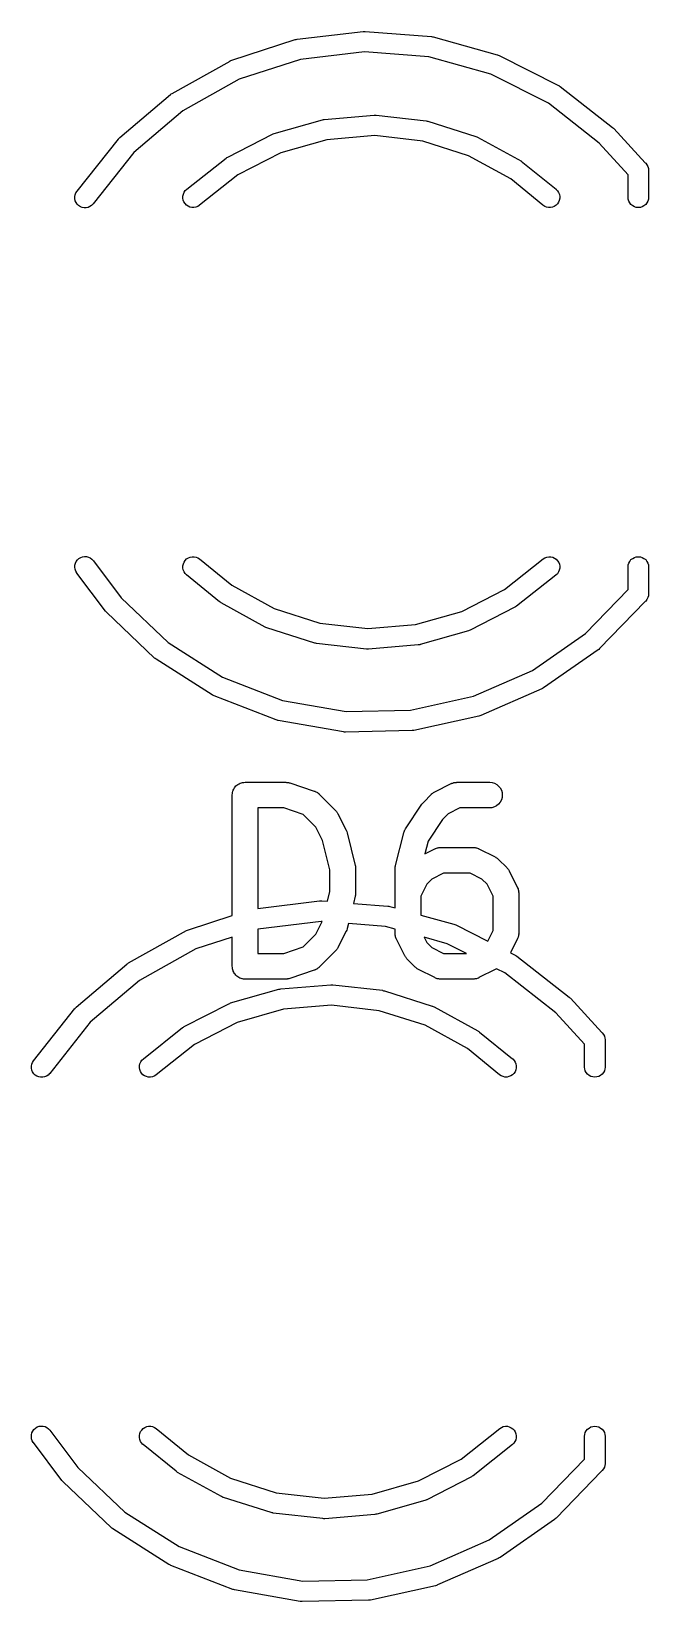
# Model space of a CAD drawing. Extents: x 81 to 160, y -176 to -60.
# Drawn here: x 113.84 to 117.44, y -131.08 to -121.9 of the extents above; entities that cross this region are included whole.
import ezdxf

# ---------------------------------------------------------------- set-up
doc = ezdxf.new("R2010")
doc.units = 0
doc.header["$MEASUREMENT"] = 0
doc.layers.add('BLACK', color=7, linetype='CONTINUOUS')

msp = doc.modelspace()

# ---------------------------------------------------------------- linework, layer by layer
at = {"layer": 'BLACK', "linetype": 'CONTINUOUS'}
for p, q in [((115.39, -121.949), (115.776, -121.903)), ((115.776, -121.903), (115.777, -121.903)), ((115.777, -121.903), (115.782, -121.903)), ((115.782, -121.903), (115.788, -121.903)), ((115.788, -121.903), (116.175, -121.933)), ((115.009, -122.071), (115.379, -121.951)), ((115.379, -121.951), (115.38, -121.951)), ((115.38, -121.951), (115.385, -121.95)), ((115.385, -121.95), (115.39, -121.949)), ((116.175, -121.933), (116.176, -121.933)), ((116.176, -121.933), (116.181, -121.934)), ((116.181, -121.934), (116.186, -121.935)), ((116.186, -121.935), (116.56, -122.039)), ((114.66, -122.265), (114.999, -122.076)), ((114.999, -122.075), (115.004, -122.073)), ((114.999, -122.076), (114.999, -122.075)), ((115.004, -122.073), (115.009, -122.071)), ((115.41, -122.067), (115.052, -122.183)), ((115.784, -122.023), (115.41, -122.067)), ((116.16, -122.052), (115.784, -122.023)), ((116.522, -122.153), (116.16, -122.052)), ((116.56, -122.039), (116.561, -122.039)), ((116.561, -122.039), (116.566, -122.041)), ((116.566, -122.041), (116.571, -122.043)), ((116.571, -122.043), (116.918, -122.219)), ((115.052, -122.183), (114.723, -122.367)), ((116.859, -122.323), (116.522, -122.153)), ((114.354, -122.523), (114.65, -122.272)), ((114.65, -122.272), (114.651, -122.271)), ((114.651, -122.271), (114.655, -122.268)), ((114.655, -122.268), (114.66, -122.265)), ((116.918, -122.219), (116.919, -122.219)), ((116.919, -122.219), (116.923, -122.222)), ((116.923, -122.222), (116.928, -122.225)), ((116.928, -122.225), (117.234, -122.464)), ((114.723, -122.367), (114.436, -122.611)), ((117.156, -122.556), (116.859, -122.323)), ((115.256, -122.499), (115.538, -122.419)), ((115.538, -122.419), (115.539, -122.419)), ((115.539, -122.419), (115.544, -122.418)), ((115.544, -122.418), (115.549, -122.417)), ((115.549, -122.417), (115.841, -122.392)), ((115.841, -122.392), (115.842, -122.392)), ((115.842, -122.392), (115.847, -122.392)), ((115.847, -122.392), (115.853, -122.393)), ((115.853, -122.393), (116.144, -122.425)), ((116.144, -122.425), (116.145, -122.426)), ((116.145, -122.426), (116.15, -122.427)), ((116.15, -122.427), (116.155, -122.428)), ((116.155, -122.428), (116.434, -122.517)), ((114.105, -122.836), (114.346, -122.532)), ((114.346, -122.532), (114.347, -122.531)), ((114.347, -122.531), (114.35, -122.527)), ((114.35, -122.527), (114.354, -122.523)), ((114.985, -122.637), (115.246, -122.504)), ((115.246, -122.503), (115.251, -122.501)), ((115.246, -122.504), (115.246, -122.503)), ((115.251, -122.501), (115.256, -122.499)), ((115.565, -122.536), (115.295, -122.613)), ((115.845, -122.512), (115.565, -122.536)), ((116.124, -122.544), (115.845, -122.512)), ((116.392, -122.629), (116.124, -122.544)), ((116.434, -122.517), (116.435, -122.517)), ((116.435, -122.517), (116.44, -122.519)), ((116.44, -122.519), (116.445, -122.521)), ((116.445, -122.521), (116.701, -122.662)), ((117.234, -122.464), (117.234, -122.465)), ((117.234, -122.465), (117.238, -122.468)), ((117.238, -122.468), (117.241, -122.471)), ((117.241, -122.471), (117.424, -122.671)), ((114.436, -122.611), (114.199, -122.911)), ((114.746, -122.825), (114.975, -122.643)), ((114.975, -122.643), (114.976, -122.643)), ((114.976, -122.643), (114.98, -122.64)), ((114.98, -122.64), (114.985, -122.637)), ((115.295, -122.613), (115.045, -122.741)), ((116.639, -122.765), (116.392, -122.629)), ((117.324, -122.74), (117.156, -122.556)), ((116.701, -122.662), (116.702, -122.663)), ((116.702, -122.663), (116.706, -122.666)), ((116.706, -122.666), (116.71, -122.669)), ((116.71, -122.669), (116.903, -122.825)), ((117.424, -122.671), (117.427, -122.673)), ((117.427, -122.673), (117.434, -122.683)), ((117.434, -122.683), (117.44, -122.693)), ((117.44, -122.693), (117.443, -122.704)), ((117.443, -122.704), (117.444, -122.713)), ((117.444, -122.713), (117.444, -122.875)), ((114.737, -122.833), (114.746, -122.825)), ((115.045, -122.741), (114.82, -122.919)), ((116.827, -122.918), (116.639, -122.765)), ((116.903, -122.825), (116.904, -122.826)), ((116.904, -122.826), (116.912, -122.834)), ((117.324, -122.875), (117.324, -122.74)), ((114.092, -122.868), (114.094, -122.857)), ((114.092, -122.88), (114.092, -122.868)), ((114.094, -122.892), (114.092, -122.88)), ((114.094, -122.857), (114.098, -122.846)), ((114.099, -122.902), (114.094, -122.892)), ((114.098, -122.846), (114.105, -122.836)), ((114.106, -122.912), (114.099, -122.902)), ((114.114, -122.92), (114.106, -122.912)), ((114.198, -122.911), (114.19, -122.92)), ((114.199, -122.911), (114.198, -122.911)), ((114.723, -122.865), (114.726, -122.854)), ((114.723, -122.877), (114.723, -122.865)), ((114.725, -122.888), (114.723, -122.877)), ((114.729, -122.899), (114.725, -122.888)), ((114.726, -122.854), (114.731, -122.843)), ((114.736, -122.909), (114.729, -122.899)), ((114.731, -122.843), (114.737, -122.833)), ((114.744, -122.918), (114.736, -122.909)), ((114.753, -122.924), (114.744, -122.918)), ((116.837, -122.925), (116.827, -122.918)), ((116.903, -122.918), (116.893, -122.925)), ((116.911, -122.91), (116.903, -122.918)), ((116.918, -122.901), (116.911, -122.91)), ((116.912, -122.834), (116.918, -122.844)), ((116.918, -122.844), (116.923, -122.855)), ((116.922, -122.89), (116.918, -122.901)), ((116.925, -122.878), (116.922, -122.89)), ((116.923, -122.855), (116.925, -122.867)), ((116.925, -122.867), (116.925, -122.878)), ((117.325, -122.884), (117.324, -122.875)), ((117.328, -122.895), (117.325, -122.884)), ((117.334, -122.905), (117.328, -122.895)), ((117.341, -122.915), (117.334, -122.905)), ((117.351, -122.922), (117.341, -122.915)), ((117.427, -122.915), (117.417, -122.922)), ((117.434, -122.905), (117.427, -122.915)), ((117.44, -122.895), (117.434, -122.905)), ((117.443, -122.884), (117.44, -122.895)), ((117.444, -122.875), (117.443, -122.884)), ((114.124, -122.927), (114.114, -122.92)), ((114.135, -122.931), (114.124, -122.927)), ((114.146, -122.933), (114.135, -122.931)), ((114.158, -122.933), (114.146, -122.933)), ((114.169, -122.931), (114.158, -122.933)), ((114.18, -122.926), (114.169, -122.931)), ((114.19, -122.92), (114.18, -122.926)), ((114.764, -122.929), (114.753, -122.924)), ((114.775, -122.932), (114.764, -122.929)), ((114.787, -122.932), (114.775, -122.932)), ((114.799, -122.93), (114.787, -122.932)), ((114.81, -122.926), (114.799, -122.93)), ((114.819, -122.92), (114.81, -122.926)), ((114.82, -122.919), (114.819, -122.92)), ((116.848, -122.929), (116.837, -122.925)), ((116.859, -122.932), (116.848, -122.929)), ((116.871, -122.932), (116.859, -122.932)), ((116.882, -122.929), (116.871, -122.932)), ((116.893, -122.925), (116.882, -122.929)), ((117.361, -122.928), (117.351, -122.922)), ((117.372, -122.931), (117.361, -122.928)), ((117.384, -122.932), (117.372, -122.931)), ((117.396, -122.931), (117.384, -122.932)), ((117.407, -122.928), (117.396, -122.931)), ((117.417, -122.922), (117.407, -122.928)), ((114.092, -125.021), (114.095, -125.01)), ((114.092, -125.033), (114.092, -125.021)), ((114.095, -125.01), (114.1, -125)), ((114.1, -125), (114.107, -124.99)), ((114.107, -124.99), (114.116, -124.982)), ((114.116, -124.982), (114.126, -124.976)), ((114.126, -124.976), (114.137, -124.972)), ((114.137, -124.972), (114.149, -124.971)), ((114.149, -124.971), (114.16, -124.971)), ((114.16, -124.971), (114.172, -124.974)), ((114.172, -124.974), (114.182, -124.979)), ((114.182, -124.979), (114.192, -124.986)), ((114.192, -124.986), (114.2, -124.995)), ((114.2, -124.995), (114.363, -125.213)), ((114.723, -125.026), (114.726, -125.014)), ((114.723, -125.037), (114.723, -125.026)), ((114.726, -125.014), (114.73, -125.003)), ((114.73, -125.003), (114.737, -124.994)), ((114.737, -124.994), (114.745, -124.985)), ((114.745, -124.985), (114.755, -124.979)), ((114.755, -124.979), (114.766, -124.974)), ((114.766, -124.974), (114.777, -124.972)), ((114.777, -124.972), (114.789, -124.972)), ((114.789, -124.972), (114.8, -124.974)), ((114.8, -124.974), (114.811, -124.979)), ((114.811, -124.979), (114.821, -124.985)), ((114.821, -124.985), (115.009, -125.139)), ((116.603, -125.163), (116.828, -124.985)), ((116.828, -124.984), (116.838, -124.978)), ((116.828, -124.985), (116.828, -124.984)), ((116.838, -124.978), (116.849, -124.974)), ((116.849, -124.974), (116.861, -124.972)), ((116.861, -124.972), (116.873, -124.972)), ((116.873, -124.972), (116.884, -124.975)), ((116.884, -124.975), (116.895, -124.98)), ((116.895, -124.98), (116.904, -124.987)), ((116.904, -124.987), (116.912, -124.995)), ((116.912, -124.995), (116.919, -125.005)), ((116.919, -125.005), (116.923, -125.016)), ((116.923, -125.016), (116.925, -125.027)), ((116.925, -125.027), (116.925, -125.039)), ((117.324, -125.029), (117.325, -125.02)), ((117.325, -125.02), (117.328, -125.009)), ((117.328, -125.009), (117.334, -124.999)), ((117.334, -124.999), (117.341, -124.989)), ((117.341, -124.989), (117.351, -124.982)), ((117.351, -124.982), (117.361, -124.976)), ((117.361, -124.976), (117.372, -124.973)), ((117.372, -124.973), (117.384, -124.972)), ((117.384, -124.972), (117.396, -124.973)), ((117.396, -124.973), (117.407, -124.976)), ((117.407, -124.976), (117.417, -124.982)), ((117.417, -124.982), (117.427, -124.989)), ((117.427, -124.989), (117.434, -124.999)), ((117.434, -124.999), (117.44, -125.009)), ((117.44, -125.009), (117.443, -125.02)), ((117.443, -125.02), (117.444, -125.029)), ((114.093, -125.045), (114.092, -125.033)), ((114.097, -125.056), (114.093, -125.045)), ((114.103, -125.066), (114.097, -125.056)), ((114.104, -125.067), (114.103, -125.066)), ((114.27, -125.289), (114.104, -125.067)), ((114.725, -125.049), (114.723, -125.037)), ((114.73, -125.06), (114.725, -125.049)), ((114.736, -125.069), (114.73, -125.06)), ((114.744, -125.078), (114.736, -125.069)), ((114.745, -125.078), (114.744, -125.078)), ((114.937, -125.235), (114.745, -125.078)), ((116.902, -125.079), (116.673, -125.261)), ((116.911, -125.071), (116.902, -125.079)), ((116.917, -125.061), (116.911, -125.071)), ((116.922, -125.051), (116.917, -125.061)), ((116.925, -125.039), (116.922, -125.051)), ((117.324, -125.163), (117.324, -125.029)), ((117.444, -125.029), (117.444, -125.191)), ((115.009, -125.139), (115.256, -125.275)), ((116.353, -125.291), (116.603, -125.163)), ((117.075, -125.421), (117.324, -125.163)), ((117.44, -125.211), (117.434, -125.221)), ((117.443, -125.2), (117.44, -125.211)), ((117.444, -125.191), (117.443, -125.2)), ((114.273, -125.292), (114.27, -125.289)), ((114.276, -125.296), (114.273, -125.292)), ((114.277, -125.296), (114.276, -125.296)), ((114.558, -125.564), (114.277, -125.296)), ((114.363, -125.213), (114.637, -125.473)), ((114.942, -125.238), (114.937, -125.235)), ((114.946, -125.241), (114.942, -125.238)), ((115.203, -125.383), (114.946, -125.241)), ((114.946, -125.241), (114.946, -125.241)), ((115.256, -125.275), (115.523, -125.36)), ((116.083, -125.368), (116.353, -125.291)), ((116.663, -125.267), (116.402, -125.401)), ((116.667, -125.264), (116.663, -125.267)), ((116.672, -125.261), (116.667, -125.264)), ((116.673, -125.261), (116.672, -125.261)), ((117.423, -125.234), (117.157, -125.509)), ((117.427, -125.231), (117.423, -125.234)), ((117.434, -125.221), (117.427, -125.231)), ((115.208, -125.385), (115.203, -125.383)), ((115.213, -125.387), (115.208, -125.385)), ((115.214, -125.387), (115.213, -125.387)), ((115.493, -125.476), (115.214, -125.387)), ((115.523, -125.36), (115.803, -125.392)), ((115.803, -125.392), (116.083, -125.368)), ((114.637, -125.473), (114.955, -125.675)), ((115.498, -125.477), (115.493, -125.476)), ((115.503, -125.478), (115.498, -125.477)), ((115.504, -125.479), (115.503, -125.478)), ((115.795, -125.511), (115.504, -125.479)), ((116.104, -125.486), (116.098, -125.487)), ((116.109, -125.486), (116.104, -125.486)), ((116.11, -125.485), (116.109, -125.486)), ((116.391, -125.405), (116.11, -125.485)), ((116.11, -125.485), (116.11, -125.485)), ((116.396, -125.403), (116.391, -125.405)), ((116.401, -125.401), (116.396, -125.403)), ((116.402, -125.401), (116.401, -125.401)), ((116.766, -125.636), (117.075, -125.421)), ((114.562, -125.567), (114.558, -125.564)), ((114.567, -125.571), (114.562, -125.567)), ((114.895, -125.779), (114.567, -125.571)), ((114.567, -125.571), (114.567, -125.571)), ((115.8, -125.512), (115.795, -125.511)), ((115.806, -125.512), (115.8, -125.512)), ((115.807, -125.512), (115.806, -125.512)), ((116.098, -125.487), (115.807, -125.512)), ((117.149, -125.516), (116.83, -125.738)), ((117.153, -125.513), (117.149, -125.516)), ((117.157, -125.509), (117.153, -125.513)), ((117.157, -125.509), (117.157, -125.509)), ((116.421, -125.787), (116.766, -125.636)), ((114.955, -125.675), (115.306, -125.811)), ((116.82, -125.744), (116.464, -125.899)), ((116.824, -125.741), (116.82, -125.744)), ((116.829, -125.738), (116.824, -125.741)), ((116.83, -125.738), (116.829, -125.738)), ((114.9, -125.782), (114.895, -125.779)), ((114.905, -125.784), (114.9, -125.782)), ((114.906, -125.785), (114.905, -125.784)), ((115.268, -125.925), (114.906, -125.785)), ((115.306, -125.811), (115.677, -125.876)), ((116.053, -125.868), (116.421, -125.787)), ((115.273, -125.926), (115.268, -125.925)), ((115.278, -125.928), (115.273, -125.926)), ((115.279, -125.928), (115.278, -125.928)), ((115.662, -125.995), (115.279, -125.928)), ((115.677, -125.876), (116.053, -125.868)), ((116.453, -125.903), (116.073, -125.987)), ((116.458, -125.901), (116.453, -125.903)), ((116.463, -125.9), (116.458, -125.901)), ((116.464, -125.899), (116.463, -125.9)), ((115.667, -125.996), (115.662, -125.995)), ((115.672, -125.996), (115.667, -125.996)), ((115.673, -125.996), (115.672, -125.996)), ((116.062, -125.988), (115.673, -125.996)), ((115.673, -125.996), (115.673, -125.996)), ((116.067, -125.987), (116.062, -125.988)), ((116.072, -125.987), (116.067, -125.987)), ((116.073, -125.987), (116.072, -125.987)), ((115.029, -126.317), (115.033, -126.311)), ((115.033, -126.311), (115.039, -126.306)), ((115.033, -126.311), (115.033, -126.311)), ((115.033, -126.311), (115.033, -126.311)), ((115.039, -126.306), (115.044, -126.302)), ((115.044, -126.302), (115.045, -126.302)), ((115.045, -126.302), (115.051, -126.298)), ((115.045, -126.302), (115.045, -126.302)), ((115.051, -126.298), (115.057, -126.295)), ((115.057, -126.295), (115.058, -126.295)), ((115.058, -126.295), (115.065, -126.293)), ((115.058, -126.295), (115.058, -126.295)), ((115.065, -126.293), (115.071, -126.291)), ((115.071, -126.291), (115.072, -126.291)), ((115.072, -126.291), (115.079, -126.29)), ((115.072, -126.291), (115.072, -126.291)), ((115.079, -126.29), (115.086, -126.289)), ((115.086, -126.289), (115.324, -126.289)), ((115.324, -126.289), (115.325, -126.289)), ((115.325, -126.289), (115.329, -126.29)), ((115.329, -126.29), (115.333, -126.29)), ((115.333, -126.29), (115.336, -126.291)), ((115.336, -126.291), (115.34, -126.291)), ((115.34, -126.291), (115.344, -126.292)), ((115.344, -126.292), (115.348, -126.293)), ((115.348, -126.293), (115.491, -126.341)), ((116.195, -126.345), (116.29, -126.297)), ((116.29, -126.297), (116.291, -126.297)), ((116.291, -126.297), (116.293, -126.296)), ((116.293, -126.296), (116.295, -126.295)), ((116.295, -126.295), (116.3, -126.294)), ((116.3, -126.294), (116.305, -126.292)), ((116.305, -126.292), (116.307, -126.291)), ((116.307, -126.291), (116.309, -126.291)), ((116.309, -126.291), (116.315, -126.29)), ((116.315, -126.29), (116.32, -126.29)), ((116.32, -126.29), (116.322, -126.29)), ((116.322, -126.29), (116.324, -126.289)), ((116.324, -126.289), (116.514, -126.289)), ((116.514, -126.289), (116.516, -126.289)), ((116.516, -126.289), (116.53, -126.291)), ((116.53, -126.291), (116.544, -126.295)), ((116.544, -126.295), (116.557, -126.302)), ((116.557, -126.302), (116.568, -126.312)), ((116.568, -126.312), (116.577, -126.323)), ((115.011, -126.363), (115.012, -126.356)), ((115.011, -126.364), (115.011, -126.363)), ((115.011, -127.068), (115.011, -126.364)), ((115.011, -126.364), (115.011, -126.364)), ((115.011, -126.364), (115.011, -126.364)), ((115.011, -126.364), (115.011, -126.364)), ((115.012, -126.356), (115.012, -126.349)), ((115.012, -126.349), (115.013, -126.349)), ((115.013, -126.349), (115.015, -126.342)), ((115.013, -126.349), (115.013, -126.349)), ((115.015, -126.342), (115.017, -126.335)), ((115.017, -126.335), (115.02, -126.329)), ((115.017, -126.335), (115.017, -126.335)), ((115.017, -126.335), (115.017, -126.335)), ((115.02, -126.329), (115.024, -126.322)), ((115.024, -126.322), (115.029, -126.317)), ((115.024, -126.322), (115.024, -126.322)), ((115.024, -126.322), (115.024, -126.322)), ((115.491, -126.341), (115.492, -126.341)), ((115.492, -126.341), (115.494, -126.342)), ((115.494, -126.342), (115.496, -126.343)), ((115.496, -126.343), (115.5, -126.345)), ((115.5, -126.345), (115.505, -126.347)), ((115.505, -126.347), (115.507, -126.349)), ((115.507, -126.349), (115.509, -126.35)), ((115.509, -126.35), (115.513, -126.353)), ((115.513, -126.353), (115.517, -126.356)), ((115.517, -126.356), (115.518, -126.358)), ((115.518, -126.358), (115.52, -126.359)), ((115.52, -126.359), (115.615, -126.454)), ((116.128, -126.407), (116.176, -126.359)), ((116.176, -126.358), (116.18, -126.356)), ((116.176, -126.359), (116.176, -126.358)), ((116.18, -126.356), (116.183, -126.353)), ((116.183, -126.353), (116.185, -126.351)), ((116.185, -126.351), (116.188, -126.349)), ((116.188, -126.349), (116.192, -126.347)), ((116.192, -126.347), (116.195, -126.345)), ((116.577, -126.323), (116.584, -126.336)), ((116.584, -126.393), (116.577, -126.406)), ((116.584, -126.336), (116.588, -126.35)), ((116.588, -126.379), (116.584, -126.393)), ((116.588, -126.35), (116.589, -126.365)), ((116.589, -126.365), (116.588, -126.379)), ((115.161, -126.439), (115.161, -127.026)), ((115.312, -126.439), (115.161, -126.439)), ((115.426, -126.478), (115.312, -126.439)), ((115.5, -126.552), (115.426, -126.478)), ((115.615, -126.454), (115.616, -126.455)), ((115.616, -126.455), (115.618, -126.458)), ((115.618, -126.458), (115.621, -126.461)), ((115.621, -126.461), (115.623, -126.464)), ((115.623, -126.464), (115.625, -126.466)), ((115.625, -126.466), (115.627, -126.47)), ((115.627, -126.47), (115.629, -126.474)), ((115.629, -126.474), (115.677, -126.569)), ((116.023, -126.561), (116.119, -126.418)), ((116.119, -126.417), (116.124, -126.412)), ((116.119, -126.418), (116.119, -126.417)), ((116.119, -126.418), (116.119, -126.418)), ((116.119, -126.418), (116.119, -126.418)), ((116.119, -126.418), (116.119, -126.418)), ((116.124, -126.412), (116.128, -126.407)), ((116.273, -126.474), (116.239, -126.507)), ((116.342, -126.439), (116.273, -126.474)), ((116.514, -126.439), (116.342, -126.439)), ((116.529, -126.438), (116.514, -126.439)), ((116.543, -126.434), (116.529, -126.438)), ((116.556, -126.427), (116.543, -126.434)), ((116.567, -126.418), (116.556, -126.427)), ((116.577, -126.406), (116.567, -126.418)), ((115.539, -126.629), (115.5, -126.552)), ((115.677, -126.569), (115.677, -126.57)), ((115.677, -126.57), (115.677, -126.57)), ((115.677, -126.57), (115.678, -126.57)), ((115.678, -126.57), (115.68, -126.577)), ((115.68, -126.577), (115.682, -126.584)), ((115.682, -126.584), (115.682, -126.584)), ((115.682, -126.584), (115.682, -126.584)), ((115.682, -126.584), (115.73, -126.775)), ((115.966, -126.775), (116.013, -126.584)), ((116.013, -126.583), (116.015, -126.579)), ((116.013, -126.584), (116.013, -126.583)), ((116.015, -126.579), (116.017, -126.574)), ((116.017, -126.574), (116.018, -126.572)), ((116.018, -126.572), (116.019, -126.57)), ((116.019, -126.57), (116.021, -126.565)), ((116.021, -126.565), (116.023, -126.561)), ((116.239, -126.507), (116.156, -126.633)), ((115.582, -126.802), (115.539, -126.629)), ((116.156, -126.633), (116.137, -126.707)), ((116.137, -126.707), (116.195, -126.678)), ((116.195, -126.678), (116.196, -126.678)), ((116.196, -126.678), (116.198, -126.677)), ((116.198, -126.677), (116.2, -126.676)), ((116.2, -126.676), (116.205, -126.675)), ((116.205, -126.675), (116.21, -126.673)), ((116.21, -126.673), (116.212, -126.672)), ((116.212, -126.672), (116.214, -126.672)), ((116.214, -126.672), (116.219, -126.671)), ((116.219, -126.671), (116.224, -126.67)), ((116.224, -126.67), (116.227, -126.671)), ((116.227, -126.671), (116.229, -126.67)), ((116.229, -126.67), (116.419, -126.67)), ((116.419, -126.67), (116.42, -126.67)), ((116.42, -126.67), (116.422, -126.671)), ((116.422, -126.671), (116.425, -126.671)), ((116.425, -126.671), (116.43, -126.671)), ((116.43, -126.671), (116.435, -126.672)), ((116.435, -126.672), (116.437, -126.673)), ((116.437, -126.673), (116.439, -126.673)), ((116.439, -126.673), (116.444, -126.675)), ((116.444, -126.675), (116.449, -126.676)), ((116.449, -126.676), (116.451, -126.677)), ((116.451, -126.677), (116.453, -126.678)), ((116.453, -126.678), (116.548, -126.726)), ((116.548, -126.726), (116.549, -126.726)), ((116.549, -126.726), (116.552, -126.729)), ((116.552, -126.729), (116.556, -126.731)), ((116.556, -126.731), (116.559, -126.733)), ((116.559, -126.733), (116.561, -126.734)), ((116.561, -126.734), (116.564, -126.737)), ((116.564, -126.737), (116.568, -126.74)), ((116.568, -126.74), (116.615, -126.788)), ((115.582, -126.927), (115.582, -126.802)), ((115.73, -126.775), (115.73, -126.776)), ((115.73, -126.776), (115.731, -126.777)), ((115.731, -126.777), (115.731, -126.778)), ((115.731, -126.778), (115.731, -126.784)), ((115.731, -126.784), (115.732, -126.79)), ((115.732, -126.79), (115.732, -126.792)), ((115.732, -126.792), (115.732, -126.793)), ((115.732, -126.793), (115.732, -126.936)), ((115.963, -126.789), (115.964, -126.783)), ((115.963, -126.791), (115.963, -126.789)), ((115.963, -126.792), (115.963, -126.791)), ((115.963, -126.793), (115.963, -126.792)), ((115.963, -127.023), (115.963, -126.793)), ((115.964, -126.783), (115.965, -126.777)), ((115.965, -126.776), (115.966, -126.775)), ((115.965, -126.777), (115.965, -126.776)), ((116.178, -126.855), (116.148, -126.885)), ((116.246, -126.82), (116.178, -126.855)), ((116.402, -126.82), (116.246, -126.82)), ((116.47, -126.855), (116.402, -126.82)), ((116.5, -126.885), (116.47, -126.855)), ((116.615, -126.788), (116.616, -126.788)), ((116.616, -126.788), (116.618, -126.792)), ((116.618, -126.792), (116.621, -126.795)), ((116.621, -126.795), (116.623, -126.797)), ((116.623, -126.797), (116.625, -126.8)), ((116.625, -126.8), (116.627, -126.803)), ((116.627, -126.803), (116.629, -126.807)), ((116.629, -126.807), (116.677, -126.902)), ((115.568, -126.985), (115.582, -126.927)), ((115.73, -126.954), (115.719, -126.997)), ((115.731, -126.951), (115.73, -126.953)), ((115.73, -126.953), (115.73, -126.954)), ((115.732, -126.94), (115.731, -126.945)), ((115.731, -126.945), (115.731, -126.951)), ((115.732, -126.936), (115.732, -126.937)), ((115.732, -126.937), (115.732, -126.938)), ((115.732, -126.938), (115.732, -126.94)), ((116.148, -126.885), (116.113, -126.954)), ((116.113, -126.954), (116.113, -127.065)), ((116.535, -126.954), (116.5, -126.885)), ((116.535, -127.156), (116.535, -126.954)), ((116.677, -126.902), (116.677, -126.903)), ((116.677, -126.903), (116.678, -126.905)), ((116.678, -126.905), (116.679, -126.907)), ((116.679, -126.907), (116.681, -126.912)), ((116.681, -126.912), (116.682, -126.917)), ((116.682, -126.917), (116.683, -126.919)), ((116.683, -126.919), (116.683, -126.921)), ((116.683, -126.921), (116.684, -126.926)), ((116.684, -126.926), (116.685, -126.931)), ((116.685, -126.931), (116.684, -126.934)), ((116.684, -126.934), (116.685, -126.936)), ((116.685, -126.936), (116.685, -127.174)), ((115.161, -127.026), (115.522, -126.983)), ((115.522, -126.983), (115.523, -126.983)), ((115.523, -126.983), (115.528, -126.983)), ((115.528, -126.983), (115.534, -126.983)), ((115.534, -126.983), (115.568, -126.985)), ((115.719, -126.997), (115.921, -127.013)), ((115.921, -127.013), (115.922, -127.013)), ((115.922, -127.013), (115.927, -127.014)), ((115.927, -127.014), (115.932, -127.015)), ((115.932, -127.015), (115.963, -127.023)), ((114.755, -127.151), (115.011, -127.068)), ((115.53, -127.103), (115.161, -127.147)), ((115.5, -127.177), (115.537, -127.103)), ((115.537, -127.103), (115.53, -127.103)), ((115.69, -127.115), (115.682, -127.144)), ((115.906, -127.132), (115.69, -127.115)), ((115.963, -127.148), (115.906, -127.132)), ((116.113, -127.065), (116.306, -127.119)), ((116.306, -127.119), (116.307, -127.119)), ((116.307, -127.119), (116.312, -127.121)), ((116.312, -127.121), (116.317, -127.123)), ((116.317, -127.123), (116.504, -127.218)), ((114.406, -127.345), (114.745, -127.156)), ((114.745, -127.155), (114.75, -127.153)), ((114.745, -127.156), (114.745, -127.155)), ((114.75, -127.153), (114.755, -127.151)), ((115.011, -127.194), (114.798, -127.263)), ((115.011, -127.364), (115.011, -127.194)), ((115.161, -127.147), (115.161, -127.289)), ((115.426, -127.251), (115.5, -127.177)), ((115.677, -127.16), (115.629, -127.255)), ((115.68, -127.153), (115.677, -127.159)), ((115.677, -127.159), (115.677, -127.16)), ((115.677, -127.16), (115.677, -127.16)), ((115.682, -127.146), (115.68, -127.153)), ((115.682, -127.144), (115.682, -127.145)), ((115.682, -127.145), (115.682, -127.146)), ((115.682, -127.146), (115.682, -127.146)), ((115.963, -127.174), (115.963, -127.148)), ((115.963, -127.176), (115.963, -127.174)), ((115.963, -127.178), (115.963, -127.176)), ((115.964, -127.183), (115.963, -127.178)), ((115.965, -127.188), (115.964, -127.183)), ((115.965, -127.191), (115.965, -127.188)), ((115.966, -127.193), (115.965, -127.191)), ((115.967, -127.198), (115.966, -127.193)), ((115.969, -127.202), (115.967, -127.198)), ((115.97, -127.204), (115.969, -127.202)), ((115.971, -127.207), (115.97, -127.204)), ((116.019, -127.303), (115.971, -127.207)), ((115.971, -127.207), (115.971, -127.207)), ((116.268, -127.233), (116.133, -127.195)), ((116.133, -127.195), (116.148, -127.225)), ((116.148, -127.225), (116.178, -127.255)), ((116.504, -127.218), (116.535, -127.156)), ((116.677, -127.207), (116.638, -127.285)), ((116.678, -127.205), (116.677, -127.207)), ((116.679, -127.203), (116.678, -127.205)), ((116.68, -127.199), (116.679, -127.203)), ((116.682, -127.194), (116.68, -127.199)), ((116.683, -127.189), (116.682, -127.192)), ((116.682, -127.192), (116.682, -127.194)), ((116.684, -127.184), (116.683, -127.189)), ((116.685, -127.175), (116.684, -127.177)), ((116.684, -127.177), (116.685, -127.179)), ((116.685, -127.179), (116.684, -127.184)), ((116.685, -127.174), (116.685, -127.175)), ((114.798, -127.263), (114.469, -127.447)), ((115.161, -127.289), (115.312, -127.289)), ((115.312, -127.289), (115.426, -127.251)), ((115.615, -127.275), (115.52, -127.37)), ((115.618, -127.271), (115.615, -127.275)), ((115.621, -127.268), (115.618, -127.271)), ((115.622, -127.266), (115.621, -127.268)), ((115.624, -127.263), (115.622, -127.266)), ((115.626, -127.26), (115.624, -127.263)), ((115.629, -127.256), (115.626, -127.26)), ((115.629, -127.255), (115.629, -127.256)), ((116.021, -127.306), (116.019, -127.303)), ((116.023, -127.31), (116.021, -127.306)), ((116.025, -127.312), (116.023, -127.31)), ((116.027, -127.315), (116.025, -127.312)), ((116.03, -127.318), (116.027, -127.315)), ((116.032, -127.321), (116.03, -127.318)), ((116.033, -127.322), (116.032, -127.321)), ((116.178, -127.255), (116.246, -127.289)), ((116.246, -127.289), (116.38, -127.289)), ((116.38, -127.289), (116.268, -127.233)), ((116.638, -127.285), (116.664, -127.299)), ((116.664, -127.299), (116.665, -127.299)), ((116.665, -127.299), (116.669, -127.302)), ((116.669, -127.302), (116.674, -127.305)), ((116.674, -127.305), (116.98, -127.544)), ((114.1, -127.603), (114.396, -127.352)), ((114.396, -127.352), (114.397, -127.351)), ((114.397, -127.351), (114.401, -127.348)), ((114.401, -127.348), (114.406, -127.345)), ((115.012, -127.371), (115.011, -127.364)), ((115.012, -127.378), (115.012, -127.371)), ((115.012, -127.379), (115.012, -127.378)), ((115.014, -127.386), (115.012, -127.379)), ((115.012, -127.379), (115.012, -127.379)), ((115.016, -127.392), (115.014, -127.386)), ((115.016, -127.393), (115.016, -127.392)), ((115.017, -127.393), (115.016, -127.393)), ((115.02, -127.399), (115.017, -127.393)), ((115.023, -127.405), (115.02, -127.399)), ((115.023, -127.406), (115.023, -127.405)), ((115.028, -127.411), (115.023, -127.406)), ((115.023, -127.406), (115.023, -127.406)), ((115.032, -127.417), (115.028, -127.411)), ((115.491, -127.388), (115.348, -127.436)), ((115.493, -127.387), (115.491, -127.388)), ((115.495, -127.386), (115.493, -127.387)), ((115.499, -127.384), (115.495, -127.386)), ((115.504, -127.382), (115.499, -127.384)), ((115.506, -127.381), (115.504, -127.382)), ((115.508, -127.38), (115.506, -127.381)), ((115.512, -127.376), (115.508, -127.38)), ((115.516, -127.374), (115.512, -127.376)), ((115.517, -127.372), (115.516, -127.374)), ((115.519, -127.371), (115.517, -127.372)), ((115.52, -127.37), (115.519, -127.371)), ((116.08, -127.37), (116.033, -127.322)), ((116.084, -127.372), (116.08, -127.37)), ((116.087, -127.375), (116.084, -127.372)), ((116.089, -127.377), (116.087, -127.375)), ((116.092, -127.379), (116.089, -127.377)), ((116.096, -127.381), (116.092, -127.379)), ((116.099, -127.383), (116.096, -127.381)), ((116.1, -127.384), (116.099, -127.383)), ((116.195, -127.431), (116.1, -127.384)), ((116.548, -127.384), (116.453, -127.431)), ((116.552, -127.382), (116.548, -127.384)), ((116.555, -127.38), (116.552, -127.382)), ((116.556, -127.379), (116.555, -127.38)), ((116.605, -127.403), (116.556, -127.379)), ((116.902, -127.636), (116.605, -127.403)), ((114.469, -127.447), (114.182, -127.691)), ((115.002, -127.579), (115.284, -127.499)), ((115.033, -127.417), (115.032, -127.417)), ((115.038, -127.422), (115.033, -127.417)), ((115.033, -127.417), (115.033, -127.417)), ((115.044, -127.426), (115.038, -127.422)), ((115.044, -127.427), (115.044, -127.426)), ((115.044, -127.426), (115.044, -127.426)), ((115.05, -127.43), (115.044, -127.427)), ((115.056, -127.433), (115.05, -127.43)), ((115.057, -127.433), (115.056, -127.433)), ((115.057, -127.434), (115.057, -127.433)), ((115.064, -127.436), (115.057, -127.434)), ((115.07, -127.438), (115.064, -127.436)), ((115.071, -127.438), (115.07, -127.438)), ((115.078, -127.439), (115.071, -127.438)), ((115.071, -127.438), (115.071, -127.438)), ((115.085, -127.439), (115.078, -127.439)), ((115.086, -127.439), (115.085, -127.439)), ((115.085, -127.439), (115.085, -127.439)), ((115.085, -127.439), (115.085, -127.439)), ((115.085, -127.439), (115.085, -127.439)), ((115.324, -127.439), (115.086, -127.439)), ((115.284, -127.499), (115.285, -127.499)), ((115.285, -127.499), (115.29, -127.498)), ((115.29, -127.498), (115.295, -127.497)), ((115.295, -127.497), (115.587, -127.472)), ((115.328, -127.439), (115.324, -127.439)), ((115.332, -127.439), (115.328, -127.439)), ((115.335, -127.438), (115.332, -127.439)), ((115.339, -127.438), (115.335, -127.438)), ((115.343, -127.437), (115.339, -127.438)), ((115.347, -127.436), (115.343, -127.437)), ((115.348, -127.436), (115.347, -127.436)), ((115.587, -127.472), (115.588, -127.472)), ((115.588, -127.472), (115.593, -127.472)), ((115.593, -127.472), (115.599, -127.473)), ((115.599, -127.473), (115.89, -127.505)), ((116.197, -127.432), (116.195, -127.431)), ((116.199, -127.433), (116.197, -127.432)), ((116.204, -127.435), (116.199, -127.433)), ((116.209, -127.437), (116.204, -127.435)), ((116.211, -127.437), (116.209, -127.437)), ((116.213, -127.438), (116.211, -127.437)), ((116.218, -127.438), (116.213, -127.438)), ((116.223, -127.439), (116.218, -127.438)), ((116.226, -127.439), (116.223, -127.439)), ((116.228, -127.439), (116.226, -127.439)), ((116.229, -127.439), (116.228, -127.439)), ((116.419, -127.439), (116.229, -127.439)), ((116.421, -127.439), (116.419, -127.439)), ((116.424, -127.439), (116.421, -127.439)), ((116.429, -127.438), (116.424, -127.439)), ((116.434, -127.438), (116.429, -127.438)), ((116.436, -127.437), (116.434, -127.438)), ((116.438, -127.437), (116.436, -127.437)), ((116.443, -127.435), (116.438, -127.437)), ((116.448, -127.434), (116.443, -127.435)), ((116.45, -127.433), (116.448, -127.434)), ((116.452, -127.432), (116.45, -127.433)), ((116.453, -127.431), (116.452, -127.432)), ((114.731, -127.717), (114.992, -127.584)), ((114.992, -127.583), (114.997, -127.581)), ((114.992, -127.584), (114.992, -127.583)), ((114.997, -127.581), (115.002, -127.579)), ((115.591, -127.592), (115.311, -127.616)), ((115.87, -127.624), (115.591, -127.592)), ((115.89, -127.505), (115.891, -127.506)), ((115.891, -127.506), (115.896, -127.507)), ((115.896, -127.507), (115.901, -127.508)), ((115.901, -127.508), (116.18, -127.597)), ((116.98, -127.544), (116.98, -127.545)), ((116.98, -127.545), (116.984, -127.548)), ((116.984, -127.548), (116.987, -127.551)), ((116.987, -127.551), (117.17, -127.751)), ((113.851, -127.916), (114.092, -127.612)), ((114.092, -127.612), (114.093, -127.611)), ((114.093, -127.611), (114.096, -127.607)), ((114.096, -127.607), (114.1, -127.603)), ((115.311, -127.616), (115.041, -127.693)), ((116.138, -127.709), (115.87, -127.624)), ((116.18, -127.597), (116.181, -127.597)), ((116.181, -127.597), (116.186, -127.599)), ((116.186, -127.599), (116.191, -127.601)), ((116.191, -127.601), (116.447, -127.742)), ((117.07, -127.82), (116.902, -127.636)), ((114.182, -127.691), (113.945, -127.991)), ((114.492, -127.905), (114.721, -127.723)), ((114.721, -127.723), (114.722, -127.723)), ((114.722, -127.723), (114.726, -127.72)), ((114.726, -127.72), (114.731, -127.717)), ((115.041, -127.693), (114.791, -127.821)), ((116.385, -127.845), (116.138, -127.709)), ((116.447, -127.742), (116.448, -127.743)), ((116.448, -127.743), (116.452, -127.746)), ((116.452, -127.746), (116.456, -127.749)), ((116.456, -127.749), (116.649, -127.905)), ((117.17, -127.751), (117.173, -127.753)), ((117.173, -127.753), (117.18, -127.763)), ((117.18, -127.763), (117.186, -127.773)), ((117.186, -127.773), (117.189, -127.784)), ((114.791, -127.821), (114.566, -127.999)), ((116.573, -127.998), (116.385, -127.845)), ((117.07, -127.955), (117.07, -127.82)), ((117.189, -127.784), (117.19, -127.793)), ((117.19, -127.793), (117.19, -127.955)), ((113.838, -127.948), (113.84, -127.937)), ((113.838, -127.96), (113.838, -127.948)), ((113.84, -127.972), (113.838, -127.96)), ((113.84, -127.937), (113.844, -127.926)), ((113.844, -127.926), (113.851, -127.916)), ((114.469, -127.945), (114.472, -127.934)), ((114.469, -127.957), (114.469, -127.945)), ((114.471, -127.968), (114.469, -127.957)), ((114.472, -127.934), (114.477, -127.923)), ((114.477, -127.923), (114.483, -127.913)), ((114.483, -127.913), (114.492, -127.905)), ((116.649, -127.905), (116.65, -127.906)), ((116.65, -127.906), (116.658, -127.914)), ((116.658, -127.914), (116.664, -127.924)), ((116.664, -127.924), (116.669, -127.935)), ((116.671, -127.958), (116.668, -127.97)), ((116.669, -127.935), (116.671, -127.947)), ((116.671, -127.947), (116.671, -127.958)), ((117.071, -127.964), (117.07, -127.955)), ((117.19, -127.955), (117.189, -127.964)), ((113.845, -127.982), (113.84, -127.972)), ((113.852, -127.992), (113.845, -127.982)), ((113.86, -128), (113.852, -127.992)), ((113.87, -128.007), (113.86, -128)), ((113.881, -128.011), (113.87, -128.007)), ((113.892, -128.013), (113.881, -128.011)), ((113.904, -128.013), (113.892, -128.013)), ((113.915, -128.011), (113.904, -128.013)), ((113.926, -128.006), (113.915, -128.011)), ((113.936, -128), (113.926, -128.006)), ((113.944, -127.991), (113.936, -128)), ((113.945, -127.991), (113.944, -127.991)), ((114.475, -127.979), (114.471, -127.968)), ((114.482, -127.989), (114.475, -127.979)), ((114.49, -127.998), (114.482, -127.989)), ((114.499, -128.004), (114.49, -127.998)), ((114.51, -128.009), (114.499, -128.004)), ((114.521, -128.012), (114.51, -128.009)), ((114.533, -128.012), (114.521, -128.012)), ((114.545, -128.01), (114.533, -128.012)), ((114.556, -128.006), (114.545, -128.01)), ((114.565, -128), (114.556, -128.006)), ((114.566, -127.999), (114.565, -128)), ((116.583, -128.005), (116.573, -127.998)), ((116.594, -128.009), (116.583, -128.005)), ((116.605, -128.012), (116.594, -128.009)), ((116.617, -128.012), (116.605, -128.012)), ((116.628, -128.009), (116.617, -128.012)), ((116.639, -128.005), (116.628, -128.009)), ((116.649, -127.998), (116.639, -128.005)), ((116.657, -127.99), (116.649, -127.998)), ((116.664, -127.981), (116.657, -127.99)), ((116.668, -127.97), (116.664, -127.981)), ((117.074, -127.975), (117.071, -127.964)), ((117.08, -127.985), (117.074, -127.975)), ((117.087, -127.995), (117.08, -127.985)), ((117.097, -128.002), (117.087, -127.995)), ((117.107, -128.008), (117.097, -128.002)), ((117.118, -128.011), (117.107, -128.008)), ((117.13, -128.012), (117.118, -128.011)), ((117.142, -128.011), (117.13, -128.012)), ((117.153, -128.008), (117.142, -128.011)), ((117.163, -128.002), (117.153, -128.008)), ((117.173, -127.995), (117.163, -128.002)), ((117.18, -127.985), (117.173, -127.995)), ((117.186, -127.975), (117.18, -127.985)), ((117.189, -127.964), (117.186, -127.975)), ((113.846, -130.08), (113.853, -130.07)), ((113.853, -130.07), (113.862, -130.062)), ((113.862, -130.062), (113.872, -130.056)), ((113.872, -130.056), (113.883, -130.052)), ((113.883, -130.052), (113.895, -130.051)), ((113.895, -130.051), (113.906, -130.051)), ((113.906, -130.051), (113.918, -130.054)), ((113.918, -130.054), (113.928, -130.059)), ((113.928, -130.059), (113.938, -130.066)), ((113.938, -130.066), (113.946, -130.075)), ((114.483, -130.074), (114.491, -130.065)), ((114.491, -130.065), (114.501, -130.059)), ((114.501, -130.059), (114.512, -130.054)), ((114.512, -130.054), (114.523, -130.052)), ((114.523, -130.052), (114.535, -130.052)), ((114.535, -130.052), (114.546, -130.054)), ((114.546, -130.054), (114.557, -130.059)), ((114.557, -130.059), (114.567, -130.065)), ((114.567, -130.065), (114.755, -130.219)), ((116.349, -130.243), (116.574, -130.065)), ((116.574, -130.064), (116.584, -130.058)), ((116.574, -130.065), (116.574, -130.064)), ((116.584, -130.058), (116.595, -130.054)), ((116.595, -130.054), (116.607, -130.052)), ((116.607, -130.052), (116.619, -130.052)), ((116.619, -130.052), (116.63, -130.055)), ((116.63, -130.055), (116.641, -130.06)), ((116.641, -130.06), (116.65, -130.067)), ((116.65, -130.067), (116.658, -130.075)), ((117.08, -130.079), (117.087, -130.069)), ((117.087, -130.069), (117.097, -130.062)), ((117.097, -130.062), (117.107, -130.056)), ((117.107, -130.056), (117.118, -130.053)), ((117.118, -130.053), (117.13, -130.052)), ((117.13, -130.052), (117.142, -130.053)), ((117.142, -130.053), (117.153, -130.056)), ((117.153, -130.056), (117.163, -130.062)), ((117.163, -130.062), (117.173, -130.069)), ((117.173, -130.069), (117.18, -130.079)), ((113.838, -130.101), (113.841, -130.09)), ((113.838, -130.113), (113.838, -130.101)), ((113.839, -130.125), (113.838, -130.113)), ((113.843, -130.136), (113.839, -130.125)), ((113.841, -130.09), (113.846, -130.08)), ((113.849, -130.146), (113.843, -130.136)), ((113.85, -130.147), (113.849, -130.146)), ((114.016, -130.369), (113.85, -130.147)), ((113.946, -130.075), (114.109, -130.293)), ((114.469, -130.106), (114.472, -130.094)), ((114.469, -130.117), (114.469, -130.106)), ((114.471, -130.129), (114.469, -130.117)), ((114.476, -130.14), (114.471, -130.129)), ((114.472, -130.094), (114.476, -130.083)), ((114.476, -130.083), (114.483, -130.074)), ((114.482, -130.149), (114.476, -130.14)), ((114.49, -130.158), (114.482, -130.149)), ((114.491, -130.158), (114.49, -130.158)), ((114.683, -130.315), (114.491, -130.158)), ((116.648, -130.159), (116.419, -130.341)), ((116.657, -130.151), (116.648, -130.159)), ((116.663, -130.141), (116.657, -130.151)), ((116.658, -130.075), (116.665, -130.085)), ((116.668, -130.131), (116.663, -130.141)), ((116.665, -130.085), (116.669, -130.096)), ((116.671, -130.119), (116.668, -130.131)), ((116.669, -130.096), (116.671, -130.107)), ((116.671, -130.107), (116.671, -130.119)), ((117.07, -130.109), (117.071, -130.1)), ((117.07, -130.243), (117.07, -130.109)), ((117.071, -130.1), (117.074, -130.089)), ((117.074, -130.089), (117.08, -130.079)), ((117.18, -130.079), (117.186, -130.089)), ((117.186, -130.089), (117.189, -130.1)), ((117.189, -130.1), (117.19, -130.109)), ((117.19, -130.109), (117.19, -130.271)), ((114.755, -130.219), (115.002, -130.355)), ((116.099, -130.371), (116.349, -130.243)), ((116.821, -130.501), (117.07, -130.243)), ((114.109, -130.293), (114.383, -130.553)), ((114.688, -130.318), (114.683, -130.315)), ((114.692, -130.321), (114.688, -130.318)), ((114.949, -130.463), (114.692, -130.321)), ((114.692, -130.321), (114.692, -130.321)), ((116.409, -130.347), (116.148, -130.481)), ((116.413, -130.344), (116.409, -130.347)), ((116.418, -130.341), (116.413, -130.344)), ((116.419, -130.341), (116.418, -130.341)), ((117.169, -130.314), (116.903, -130.589)), ((117.173, -130.311), (117.169, -130.314)), ((117.18, -130.301), (117.173, -130.311)), ((117.186, -130.291), (117.18, -130.301)), ((117.189, -130.28), (117.186, -130.291)), ((117.19, -130.271), (117.189, -130.28)), ((114.019, -130.372), (114.016, -130.369)), ((114.022, -130.376), (114.019, -130.372)), ((114.023, -130.376), (114.022, -130.376)), ((114.304, -130.644), (114.023, -130.376)), ((115.002, -130.355), (115.269, -130.44)), ((115.269, -130.44), (115.549, -130.472)), ((115.829, -130.448), (116.099, -130.371)), ((114.954, -130.465), (114.949, -130.463)), ((114.959, -130.467), (114.954, -130.465)), ((114.96, -130.467), (114.959, -130.467)), ((115.239, -130.556), (114.96, -130.467)), ((115.549, -130.472), (115.829, -130.448)), ((116.137, -130.485), (115.856, -130.565)), ((116.142, -130.483), (116.137, -130.485)), ((116.147, -130.481), (116.142, -130.483)), ((116.148, -130.481), (116.147, -130.481)), ((116.512, -130.716), (116.821, -130.501)), ((114.383, -130.553), (114.701, -130.755)), ((115.244, -130.557), (115.239, -130.556)), ((115.249, -130.558), (115.244, -130.557)), ((115.25, -130.559), (115.249, -130.558)), ((115.541, -130.591), (115.25, -130.559)), ((115.546, -130.592), (115.541, -130.591)), ((115.552, -130.592), (115.546, -130.592)), ((115.553, -130.592), (115.552, -130.592)), ((115.844, -130.567), (115.553, -130.592)), ((115.85, -130.566), (115.844, -130.567)), ((115.855, -130.566), (115.85, -130.566)), ((115.856, -130.565), (115.855, -130.566)), ((115.856, -130.565), (115.856, -130.565)), ((116.895, -130.596), (116.576, -130.818)), ((116.899, -130.593), (116.895, -130.596)), ((116.903, -130.589), (116.899, -130.593)), ((116.903, -130.589), (116.903, -130.589)), ((114.308, -130.647), (114.304, -130.644)), ((114.313, -130.651), (114.308, -130.647)), ((114.641, -130.859), (114.313, -130.651)), ((114.313, -130.651), (114.313, -130.651)), ((114.701, -130.755), (115.052, -130.891)), ((116.167, -130.867), (116.512, -130.716)), ((114.646, -130.862), (114.641, -130.859)), ((114.651, -130.864), (114.646, -130.862)), ((114.652, -130.865), (114.651, -130.864)), ((115.014, -131.005), (114.652, -130.865)), ((115.052, -130.891), (115.423, -130.956)), ((115.799, -130.948), (116.167, -130.867)), ((116.566, -130.824), (116.21, -130.979)), ((116.57, -130.821), (116.566, -130.824)), ((116.575, -130.818), (116.57, -130.821)), ((116.576, -130.818), (116.575, -130.818)), ((115.423, -130.956), (115.799, -130.948)), ((116.199, -130.983), (115.819, -131.067)), ((116.204, -130.981), (116.199, -130.983)), ((116.209, -130.98), (116.204, -130.981)), ((116.21, -130.979), (116.209, -130.98)), ((115.019, -131.006), (115.014, -131.005)), ((115.024, -131.008), (115.019, -131.006)), ((115.025, -131.008), (115.024, -131.008)), ((115.408, -131.075), (115.025, -131.008)), ((115.413, -131.076), (115.408, -131.075)), ((115.418, -131.076), (115.413, -131.076)), ((115.419, -131.076), (115.418, -131.076)), ((115.808, -131.068), (115.419, -131.076)), ((115.419, -131.076), (115.419, -131.076)), ((115.813, -131.067), (115.808, -131.068)), ((115.818, -131.067), (115.813, -131.067)), ((115.819, -131.067), (115.818, -131.067))]:
    msp.add_line(p, q, dxfattribs=at)

doc.saveas('drawing.dxf')
